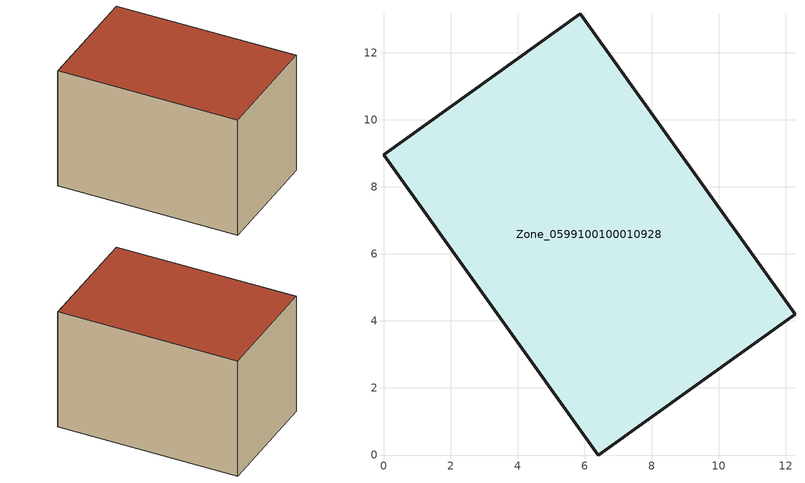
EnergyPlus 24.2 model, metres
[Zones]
Zone_0599100100010928
 floor ground (C_G): 5.86,13.16 12.27,4.19 6.41,0 0,8.96 z0
 wall outside (C_F): 12.27,4.19 5.86,13.16 0,8.96 6.41,0 12.27,4.19 z0:7.53
 roof outside (C_R): 0,8.96 6.41,0 12.27,4.19 5.86,13.16 z7.53
[BUILDING]
Pand.0599100100010928: North Axis=0; Terrain=City; Loads Convergence Tolerance Value=0.04; Temperature Convergence Tolerance Value=0.4; Solar Distribution=FullExterior; Maximum Number of Warmup Days=25; Minimum Number of Warmup Days=1
[Site:Location]
Rotterdam.The.Hague.AP_ZH_NLD Design_Conditions: Latitude=51.96; Longitude=4.45; Time Zone=1; Elevation=-4.5
[SITE:GROUNDTEMPERATURE:BUILDINGSURFACE]
18, 18, 18, 18, 18, 18, 18, 18, 18, 18, 18, 18
[MATERIAL] Thermal Absorptance=0.9; Solar Absorptance=0.7; Visible Absorptance=0.7
Name | Roughness | Thickness | Conductivity | Density | Specific Heat
G.TI.2015-2018 | MediumSmooth | 0.15 | 0.0428571 | 540 | 1210
F.TI.2015-2018 | Rough | 0.3 | 0.0666667 | 1920 | 840
R.TI.2015-2018 | MediumRough | 0.2 | 0.0333333 | 1500 | 1000
[CONSTRUCTION]
C_G: G.TI.2015-2018
C_F: F.TI.2015-2018
C_R: R.TI.2015-2018
[ZONE]
Zone_0599100100010928: Type=1; Multiplier=1; Ceiling Height=Autocalculate; Volume=Autocalculate; Floor Area=autocalculate; Part of Total Floor Area=Yes
[ZONEINFILTRATION:DESIGNFLOWRATE]
Infil_Zone_0599100100010928: Zone or ZoneList or Space or SpaceList=Zone_0599100100010928; Schedule=AlwaysOn; Design Flow Rate Calculation Method=Flow/Area; Flow Rate per Floor Area=0.0015; Constant Term Coefficient=1; Temperature Term Coefficient=0; Velocity Term Coefficient=0; Velocity Squared Term Coefficient=0
[HVACTEMPLATE:ZONE:IDEALLOADSAIRSYSTEM]
Zone_0599100100010928: Maximum Heating Supply Air Temperature=50; Minimum Cooling Supply Air Temperature=13; Maximum Heating Supply Air Humidity Ratio=0.0156; Minimum Cooling Supply Air Humidity Ratio=0.0077; Heating Limit=NoLimit; Cooling Limit=NoLimit; Dehumidification Control Type=ConstantSensibleHeatRatio; Cooling Sensible Heat Ratio=0.7; Dehumidification Setpoint=60; Humidification Control Type=None; Humidification Setpoint=30; Outdoor Air Method=None; Outdoor Air Flow Rate per Person=0.00944; Outdoor Air Flow Rate per Zone Floor Area=0; Outdoor Air Flow Rate per Zone=0; Demand Controlled Ventilation Type=None; Outdoor Air Economizer Type=NoEconomizer; Heat Recovery Type=None; Sensible Heat Recovery Effectiveness=0.7; Latent Heat Recovery Effectiveness=0.65
[ZONECONTROL:THERMOSTAT]
ThermostatControl_Zone_0599100100010928: Zone or ZoneList=Zone_0599100100010928; Control Type Schedule=DualSetpointControlType; Control 1=Thermostat_Zone_0599100100010928; Temperature Difference Between Cutout And Setpoint=0
[THERMOSTATSETPOINT:DUALSETPOINT]
Thermostat_Zone_0599100100010928: Heating Setpoint Temperature Schedule=HeatingSetpoint_Zone_0599100100010928; Cooling Setpoint Temperature Schedule=CoolingSetpoint_Zone_0599100100010928
[SCHEDULE:COMPACT]
HeatingSetpoint_Zone_0599100100010928: Through: 12/31, For: AllDays, Until: 24:00, 21
CoolingSetpoint_Zone_0599100100010928: Through: 12/31, For: AllDays, Until: 24:00, 24
DualSetpointControlType: Through: 12/31, For: AllDays, Until: 24:00, 4
AlwaysOn: Through: 12/31, For: AllDays, Until: 24:00, 1
